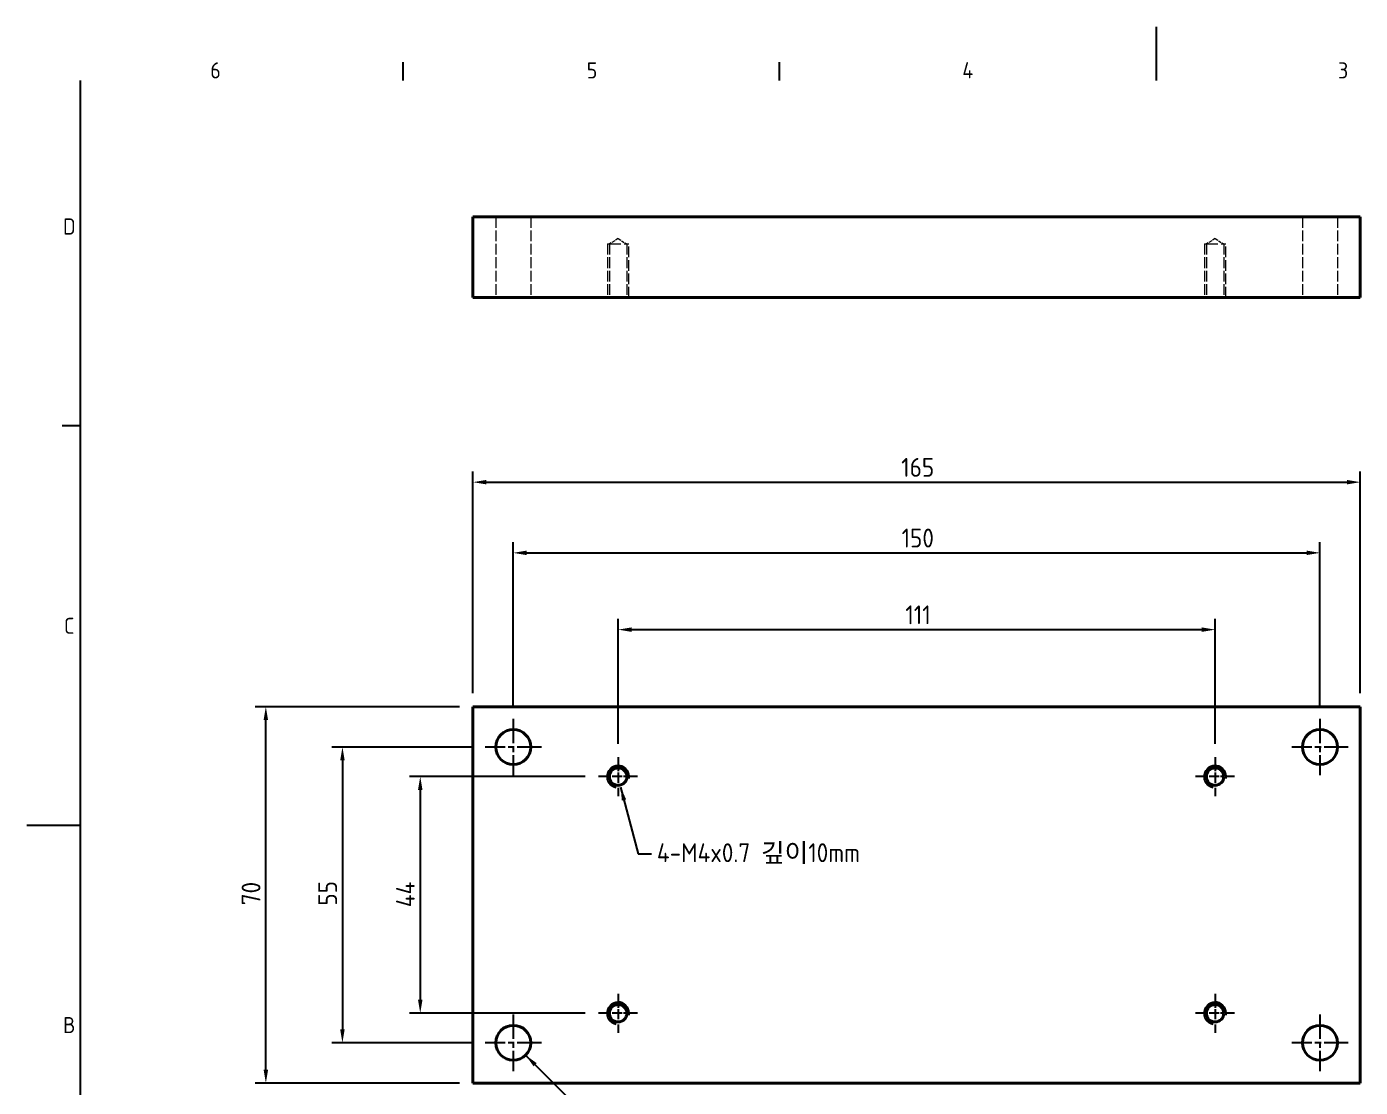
# Model space of a CAD drawing. Header units: millimetres. Extents: x 0 to 420, y 0 to 297.
# Drawn here: x 0 to 248, y 99.8 to 297 of the extents above; entities that cross this region are included whole.
import ezdxf

# ---------------------------------------------------------------- set-up
doc = ezdxf.new("R2010")
doc.units = ezdxf.units.MM
doc.linetypes.add('CHAIN', pattern=[0.35429999999999995, 0.2362, -0.0295, 0.0591, -0.0295])
doc.linetypes.add('DASHED', pattern=[0.2067, 0.1654, -0.0413])
doc.layers.get('0').update_dxf_attribs({"color": 3, "lineweight": 25})
for name, color, linetype, lineweight in [('가려진 것(ISO)', 2, 'DASHED', 18), ('가시적인 것(ISO)', 3, 'Continuous', 40), ('가시적인 좁은 것(ISO)', 3, 'Continuous', 35), ('경계(ISO)', 7, 'Continuous', 25), ('기호(ISO)', 5, 'Continuous', 25), ('중심 표식(ISO)', 1, 'Continuous', 25), ('치수(ISO)', 2, 'Continuous', 25)]:
    doc.layers.add(name, color=color, linetype=linetype, lineweight=lineweight)
doc.styles.add('문자 텍스트_PSTEK_POSCO', font='isocp.shx')
doc.styles.add('치수 텍스트_PSTEK_POSCO', font='isocp.shx')
doc.dimstyles.new('치수_PSTEK_POSCO', dxfattribs={"dimtxt": 3.5, "dimasz": 2.5, "dimexe": 2, "dimexo": 2.5, "dimgap": 1, "dimtad": 1, "dimrnd": 1e-08, "dimdsep": 46, "dimtxsty": '치수 텍스트_PSTEK_POSCO', "dimcen": 0.09, "dimdle": 10, "dimclrd": 7, "dimclre": 7, "dimclrt": 2, "dimadec": 1, "dimazin": 2, "dimtfac": 1, "dimtmove": 0, "dimatfit": 3, "dimfxl": 0, "dimtolj": 1, "dimlwd": -1, "dimlwe": -1, "dimarcsym": 0})
doc.dimstyles.new('치수_PSTEK_POSCO$7', dxfattribs={"dimtxt": 3.5, "dimasz": 2.5, "dimexe": 2, "dimexo": 2.5, "dimgap": 1, "dimtad": 1, "dimrnd": 1e-08, "dimdsep": 46, "dimtxsty": '치수 텍스트_PSTEK_POSCO', "dimcen": 0.09, "dimdle": 10, "dimclrd": 7, "dimclre": 7, "dimclrt": 2, "dimadec": 1, "dimazin": 2, "dimtfac": 1, "dimtmove": 0, "dimatfit": 3, "dimfxl": 0, "dimtolj": 1, "dimlwd": -1, "dimlwe": -1, "dimarcsym": 0})

# ---------------------------------------------------------------- blocks, each defined once
blk = doc.blocks.new('경계 Default Border')
at = {"layer": '경계(ISO)'}
for p, q in [((70, 287.0000076293945), (70, 290.4000091552734)), ((140, 287.0000076293945), (140, 290.4000091552734)), ((10, 222.7499961853027), (6.599999666213989, 222.7499961853027))]:
    blk.add_line(p, q, dxfattribs=at)
at = {"layer": '경계(ISO)', "flags": 128}
for points in [[(210, 297.0000076293945), (210, 287.0000076293945)], [(10, 10), (10, 287.0000076293945)], [(0, 148.5000038146973), (10, 148.5000038146973)]]:
    blk.add_lwpolyline(points, dxfattribs=at)
at = {"layer": '경계(ISO)', "color": 2, "char_height": 3.00000011920929, "attachment_point": 7, "style": '문자 텍스트_PSTEK_POSCO'}
for s, insert in [('6', (34.14453946055966, 287.3713945155963)), ('5', (104.1445394605597, 287.3713945155963)), ('4', (173.9734701308116, 287.4)), ('3', (243.8325386494398, 287.3713945155963)), ('D', (6.766269272565841, 258.3463944559917)), ('C', (6.932538589835167, 184.0963944559917)), ('B', (6.766269272565841, 109.8463944559917))]:
    blk.add_mtext(s, dxfattribs=dict(at, insert=insert))
blk = doc.blocks.new('*D23')
at = {"layer": 'Defpoints', "color": 0}
for p in [(44.46972043769205, 170.5499717600621), (82.97318835649902, 170.5499717600621), (82.97318835649901, 100.5499717600621)]:
    blk.add_point(p, dxfattribs=at)
at = {"layer": '치수(ISO)', "color": 7}
for p, q in [((80.47318835649902, 170.5499717600621), (42.46972043769205, 170.5499717600621)), ((44.46972043769203, 103.0499717600621), (44.46972043769205, 168.0499717600621)), ((80.47318835649901, 100.5499717600621), (42.46972043769203, 100.5499717600621))]:
    blk.add_line(p, q, dxfattribs=at)
for points in [[(44.05305377102538, 168.0499717600621), (44.88638710435871, 168.0499717600621), (44.46972043769205, 170.5499717600621)], [(44.05305377102537, 103.0499717600621), (44.8863871043587, 103.0499717600621), (44.46972043769203, 100.5499717600621)]]:
    blk.add_solid(points, dxfattribs=at)
at = {"layer": '치수(ISO)', "color": 2, "insert": (41.71972043769202, 133.6235938073062), "char_height": 3.5, "attachment_point": 4, "rotation": 90, "style": '치수 텍스트_PSTEK_POSCO'}
blk.add_mtext('\\A1;70', dxfattribs=at)
blk = doc.blocks.new('*D24')
at = {"layer": 'Defpoints', "color": 0}
for p in [(247.973188356499, 212.3047559288247), (82.97318835649902, 170.5499717600621), (247.973188356499, 170.5499717600621)]:
    blk.add_point(p, dxfattribs=at)
at = {"layer": '치수(ISO)', "color": 7}
for p, q in [((82.97318835649902, 173.0499717600621), (82.97318835649902, 214.3047559288247)), ((247.973188356499, 173.0499717600621), (247.973188356499, 214.3047559288247)), ((85.47318835649902, 212.3047559288247), (245.473188356499, 212.3047559288247))]:
    blk.add_line(p, q, dxfattribs=at)
for points in [[(85.47318835649902, 212.7214225954913), (85.47318835649902, 211.888089262158), (82.97318835649902, 212.3047559288247)], [(245.473188356499, 212.7214225954913), (245.473188356499, 211.888089262158), (247.973188356499, 212.3047559288247)]]:
    blk.add_solid(points, dxfattribs=at)
at = {"layer": '치수(ISO)', "color": 2, "insert": (162.6007009830838, 215.0547559288247), "char_height": 3.5, "attachment_point": 4, "style": '치수 텍스트_PSTEK_POSCO'}
blk.add_mtext('\\A1;165', dxfattribs=at)
blk = doc.blocks.new('*D25')
at = {"layer": 'Defpoints', "color": 0}
for p in [(85.223188356499, 163.0499717600621), (58.71168331022479, 108.0499717600621), (85.223188356499, 108.0499717600621)]:
    blk.add_point(p, dxfattribs=at)
at = {"layer": '치수(ISO)', "color": 7}
for p, q in [((82.723188356499, 163.0499717600621), (56.71168331022481, 163.0499717600621)), ((58.71168331022481, 160.5499717600621), (58.71168331022479, 110.5499717600621)), ((82.723188356499, 108.0499717600621), (56.71168331022479, 108.0499717600621))]:
    blk.add_line(p, q, dxfattribs=at)
for points in [[(58.29501664355814, 160.5499717600621), (59.12834997689147, 160.5499717600621), (58.71168331022481, 163.0499717600621)], [(58.29501664355813, 110.5499717600621), (59.12834997689146, 110.5499717600621), (58.71168331022479, 108.0499717600621)]]:
    blk.add_solid(points, dxfattribs=at)
at = {"layer": '치수(ISO)', "color": 2, "insert": (55.96168331022478, 133.5524843866468), "char_height": 3.5, "attachment_point": 4, "rotation": 90, "style": '치수 텍스트_PSTEK_POSCO'}
blk.add_mtext('\\A1;55', dxfattribs=at)
blk = doc.blocks.new('*D26')
at = {"layer": 'Defpoints', "color": 0}
for p in [(240.473188356499, 199.1588185544748), (90.47318835649901, 168.2999717600621), (240.473188356499, 168.2999717600621)]:
    blk.add_point(p, dxfattribs=at)
at = {"layer": '치수(ISO)', "color": 7}
for p, q in [((90.47318835649901, 170.7999717600621), (90.47318835649901, 201.1588185544748)), ((240.473188356499, 170.7999717600621), (240.473188356499, 201.1588185544748)), ((92.97318835649901, 199.1588185544748), (237.973188356499, 199.1588185544748))]:
    blk.add_line(p, q, dxfattribs=at)
for points in [[(92.97318835649901, 199.5754852211415), (92.97318835649901, 198.7421518878081), (90.47318835649901, 199.1588185544748)], [(237.973188356499, 199.5754852211415), (237.973188356499, 198.7421518878081), (240.473188356499, 199.1588185544748)]]:
    blk.add_solid(points, dxfattribs=at)
at = {"layer": '치수(ISO)', "color": 2, "insert": (162.6718104037431, 201.9088185544748), "char_height": 3.5, "attachment_point": 4, "style": '치수 텍스트_PSTEK_POSCO'}
blk.add_mtext('\\A1;150', dxfattribs=at)
blk = doc.blocks.new('*D27')
at = {"layer": 'Defpoints', "color": 0}
for p in [(220.973188356499, 184.8832051164084), (109.973188356499, 161.1709717600621), (220.973188356499, 161.1709717600621)]:
    blk.add_point(p, dxfattribs=at)
at = {"layer": '치수(ISO)', "color": 7}
for p, q in [((109.973188356499, 163.6709717600621), (109.973188356499, 186.8832051164084)), ((220.973188356499, 163.6709717600621), (220.973188356499, 186.8832051164084)), ((112.473188356499, 184.8832051164084), (218.473188356499, 184.8832051164084))]:
    blk.add_line(p, q, dxfattribs=at)
for points in [[(112.473188356499, 185.2998717830751), (112.473188356499, 184.4665384497418), (109.973188356499, 184.8832051164084)], [(218.473188356499, 185.2998717830751), (218.473188356499, 184.4665384497418), (220.973188356499, 184.8832051164084)]]:
    blk.add_solid(points, dxfattribs=at)
at = {"layer": '치수(ISO)', "color": 2, "insert": (163.373188356499, 187.6332051164084), "char_height": 3.5, "attachment_point": 4, "style": '치수 텍스트_PSTEK_POSCO'}
blk.add_mtext('\\A1;111', dxfattribs=at)
blk = doc.blocks.new('*D28')
at = {"layer": 'Defpoints', "color": 0}
for p in [(106.352188356499, 157.5499717600621), (73.17970908549614, 113.5499717600621), (106.352188356499, 113.5499717600621)]:
    blk.add_point(p, dxfattribs=at)
at = {"layer": '치수(ISO)', "color": 7}
for p, q in [((103.852188356499, 157.5499717600621), (71.17970908549614, 157.5499717600621)), ((73.17970908549614, 155.0499717600621), (73.17970908549614, 116.0499717600621)), ((103.852188356499, 113.5499717600621), (71.17970908549614, 113.5499717600621))]:
    blk.add_line(p, q, dxfattribs=at)
for points in [[(72.76304241882947, 155.0499717600621), (73.59637575216281, 155.0499717600621), (73.17970908549614, 157.5499717600621)], [(72.76304241882947, 116.0499717600621), (73.59637575216281, 116.0499717600621), (73.17970908549614, 113.5499717600621)]]:
    blk.add_solid(points, dxfattribs=at)
at = {"layer": '치수(ISO)', "color": 2, "insert": (70.42970908549613, 133.2749717600621), "char_height": 3.5, "attachment_point": 4, "rotation": 90, "style": '치수 텍스트_PSTEK_POSCO'}
blk.add_mtext('\\A1;44', dxfattribs=at)

msp = doc.modelspace()

# ---------------------------------------------------------------- linework, layer by layer
at = {"layer": '가려진 것(ISO)', "ltscale": 12.09482383728027}
for p, q in [((87.22318835653418, 261.6115748434786), (87.22318835653418, 246.6115748434786)), ((93.72318835653417, 261.6115748434786), (93.72318835653417, 246.6115748434786)), ((237.2231883565342, 261.6115748434786), (237.2231883565342, 246.6115748434786)), ((243.7231883565342, 261.6115748434786), (243.7231883565342, 246.6115748434786)), ((107.9731883565342, 256.6115748434769), (107.9731883565342, 246.6115748434769)), ((108.3521883565342, 256.6115748434769), (108.3521883565342, 246.6115748434769)), ((111.5941883565342, 256.6115748434769), (111.5941883565342, 246.6115748434769)), ((111.9731883565342, 246.6115748434769), (111.9731883565342, 256.6115748434769)), ((218.9731883565342, 256.611574843477), (218.9731883565342, 246.611574843477)), ((219.3521883565342, 256.611574843477), (219.3521883565342, 246.611574843477)), ((222.5941883565342, 256.611574843477), (222.5941883565342, 246.611574843477)), ((222.9731883565342, 246.611574843477), (222.9731883565342, 256.611574843477))]:
    msp.add_line(p, q, dxfattribs=at)
at = {"layer": '가려진 것(ISO)', "ltscale": 15.19880294799805}
for p, q in [((107.9731883565342, 256.6115748434769), (111.9731883565342, 256.6115748434769)), ((218.9731883565342, 256.611574843477), (222.9731883565342, 256.611574843477))]:
    msp.add_line(p, q, dxfattribs=at)
at = {"layer": '가려진 것(ISO)', "ltscale": 3.601896047592163}
for p, q in [((109.9731883565342, 257.5855699069206), (108.3521883565342, 256.6115748434769)), ((109.9731883565342, 257.5855699069206), (111.5941883565342, 256.6115748434769)), ((220.9731883565342, 257.5855699069206), (219.3521883565342, 256.611574843477)), ((220.9731883565342, 257.5855699069206), (222.5941883565342, 256.611574843477))]:
    msp.add_line(p, q, dxfattribs=at)
at = {"layer": '가시적인 것(ISO)'}
for p, q in [((82.9731883565342, 261.6115748434808), (247.9731883565342, 261.6115748434809)), ((82.9731883565342, 246.6115748434808), (82.9731883565342, 261.6115748434808)), ((247.9731883565342, 246.6115748434808), (247.9731883565342, 261.6115748434809)), ((82.9731883565342, 246.6115748434808), (247.9731883565342, 246.6115748434808)), ((82.97318835649902, 170.5499717600621), (247.973188356499, 170.5499717600621)), ((82.97318835649901, 100.5499717600621), (82.97318835649902, 170.5499717600621)), ((247.973188356499, 170.5499717600621), (247.973188356499, 100.5499717600621)), ((247.973188356499, 100.5499717600621), (82.97318835649904, 100.5499717600621))]:
    msp.add_line(p, q, dxfattribs=at)
for centre, radius in [((90.47318835649901, 163.0499717600621), 3.25), ((240.473188356499, 163.0499717600621), 3.25), ((109.973188356499, 157.5499717600621), 1.621), ((220.973188356499, 157.5499717600621), 1.621), ((109.973188356499, 113.5499717600621), 1.621), ((220.973188356499, 113.5499717600621), 1.621), ((90.47318835649902, 108.0499717600621), 3.25), ((240.473188356499, 108.0499717600621), 3.25)]:
    msp.add_circle(centre, radius, dxfattribs=at)
at = {"layer": '가시적인 좁은 것(ISO)'}
for centre, radius, start, end in [((109.973188356499, 157.5499717600621), 2.000000000000016, 350.0000000000016, 259.9999999999498), ((220.973188356499, 157.5499717600621), 2.000000000000016, 350.0000000000016, 259.9999999999498), ((109.973188356499, 113.5499717600621), 2.000000000000014, 350.0000000000016, 259.9999999999504), ((220.973188356499, 113.5499717600621), 2.000000000000006, 350.0000000000026, 259.9999999999508)]:
    msp.add_arc(centre, radius, start, end, dxfattribs=at)
at = {"layer": '중심 표식(ISO)', "linetype": 'CHAIN', "ltscale": 19.05165100097656}
for p, q in [((90.47318835649901, 168.2999717600621), (90.47318835649901, 157.7999717600621)), ((240.473188356499, 168.2999717600621), (240.473188356499, 157.7999717600621)), ((95.72318835649901, 163.0499717600621), (85.223188356499, 163.0499717600621)), ((245.723188356499, 163.0499717600621), (235.223188356499, 163.0499717600621)), ((90.47318835649901, 113.2999717600621), (90.47318835649901, 102.7999717600621)), ((240.473188356499, 113.2999717600621), (240.473188356499, 102.7999717600621)), ((95.72318835649901, 108.0499717600621), (85.223188356499, 108.0499717600621)), ((245.723188356499, 108.0499717600621), (235.223188356499, 108.0499717600621))]:
    msp.add_line(p, q, dxfattribs=at)
at = {"layer": '중심 표식(ISO)', "linetype": 'CHAIN', "ltscale": 8.047264099121094}
for p, q in [((109.973188356499, 161.1709717600621), (109.973188356499, 153.9289717600621)), ((220.973188356499, 161.1709717600621), (220.973188356499, 153.9289717600621)), ((113.594188356499, 157.5499717600621), (106.352188356499, 157.5499717600621)), ((224.594188356499, 157.5499717600621), (217.352188356499, 157.5499717600621)), ((109.973188356499, 117.1709717600621), (109.973188356499, 109.9289717600621)), ((220.973188356499, 117.1709717600621), (220.973188356499, 109.9289717600621)), ((113.594188356499, 113.5499717600621), (106.352188356499, 113.5499717600621)), ((224.594188356499, 113.5499717600621), (217.352188356499, 113.5499717600621))]:
    msp.add_line(p, q, dxfattribs=at)

# ---------------------------------------------------------------- block references
msp.add_blockref('경계 Default Border', (0, 0))

# ---------------------------------------------------------------- texts
at = {"layer": '기호(ISO)', "color": 2, "insert": (117.179305618326, 143.2104638019769), "char_height": 3.499999940395355, "width": 46.27099776268004, "attachment_point": 4, "line_spacing_factor": 0.612500011920929, "style": '치수 텍스트_PSTEK_POSCO'}
msp.add_mtext('{4-M4x0.7 깊이10mm}', dxfattribs=at)

# ---------------------------------------------------------------- dimensions: what is measured, and where the dimension line sits
at = {"layer": '치수(ISO)', "color": 7}
for base, p1, p2, angle, picture, middle in [((247.973188356499, 212.3047559288247), (82.97318835649902, 170.5499717600621), (247.973188356499, 170.5499717600621), 180, '*D24', (165.473188356499, 212.3047559288247)), ((240.473188356499, 199.1588185544748), (90.47318835649901, 168.2999717600621), (240.473188356499, 168.2999717600621), 180, '*D26', (165.473188356499, 199.1588185544748)), ((220.973188356499, 184.8832051164084), (109.973188356499, 161.1709717600621), (220.973188356499, 161.1709717600621), 180, '*D27', (165.473188356499, 184.8832051164084)), ((44.46972043769205, 170.5499717600621), (82.97318835649901, 100.5499717600621), (82.97318835649902, 170.5499717600621), 90, '*D23', (44.46972043769202, 135.5499717600621)), ((58.71168331022479, 108.0499717600621), (85.223188356499, 163.0499717600621), (85.223188356499, 108.0499717600621), 90, '*D25', (58.71168331022478, 135.5499717600621)), ((73.17970908549614, 113.5499717600621), (106.352188356499, 157.5499717600621), (106.352188356499, 113.5499717600621), 90, '*D28', (73.17970908549613, 135.5499717600621))]:
    dim = msp.add_linear_dim(base=base, p1=p1, p2=p2, angle=angle, dimstyle='치수_PSTEK_POSCO', override={"dimdec": 2, "dimtp": 0, "dimtm": -0, "dimtdec": 2, "dimtofl": 0, "dimatfit": 1}, dxfattribs=at)
    dim.commit()
    dim.dimension.update_dxf_attribs({"geometry": picture, "text_midpoint": middle, "dimtype": 160})

# ---------------------------------------------------------------- leaders
at = {"layer": '기호(ISO)', "color": 7, "annotation_type": 0, "has_hookline": 1, "hookline_direction": 0}
for points, text_width in [([(110.4331073170412, 155.6035713516841), (113.679305618326, 143.2104638019769), (116.179305618326, 143.2104638019769)], 40.1214590250601), ([(92.77128539535562, 105.7518747212062), (115.3040487747245, 83.20165631285283), (117.8040487747245, 83.20165631285283)], 28.0075271074893)]:
    msp.add_leader(points, dimstyle='치수_PSTEK_POSCO$7', override={"dimtad": 0}, dxfattribs=dict(at, text_width=text_width))

doc.saveas('drawing.dxf')
